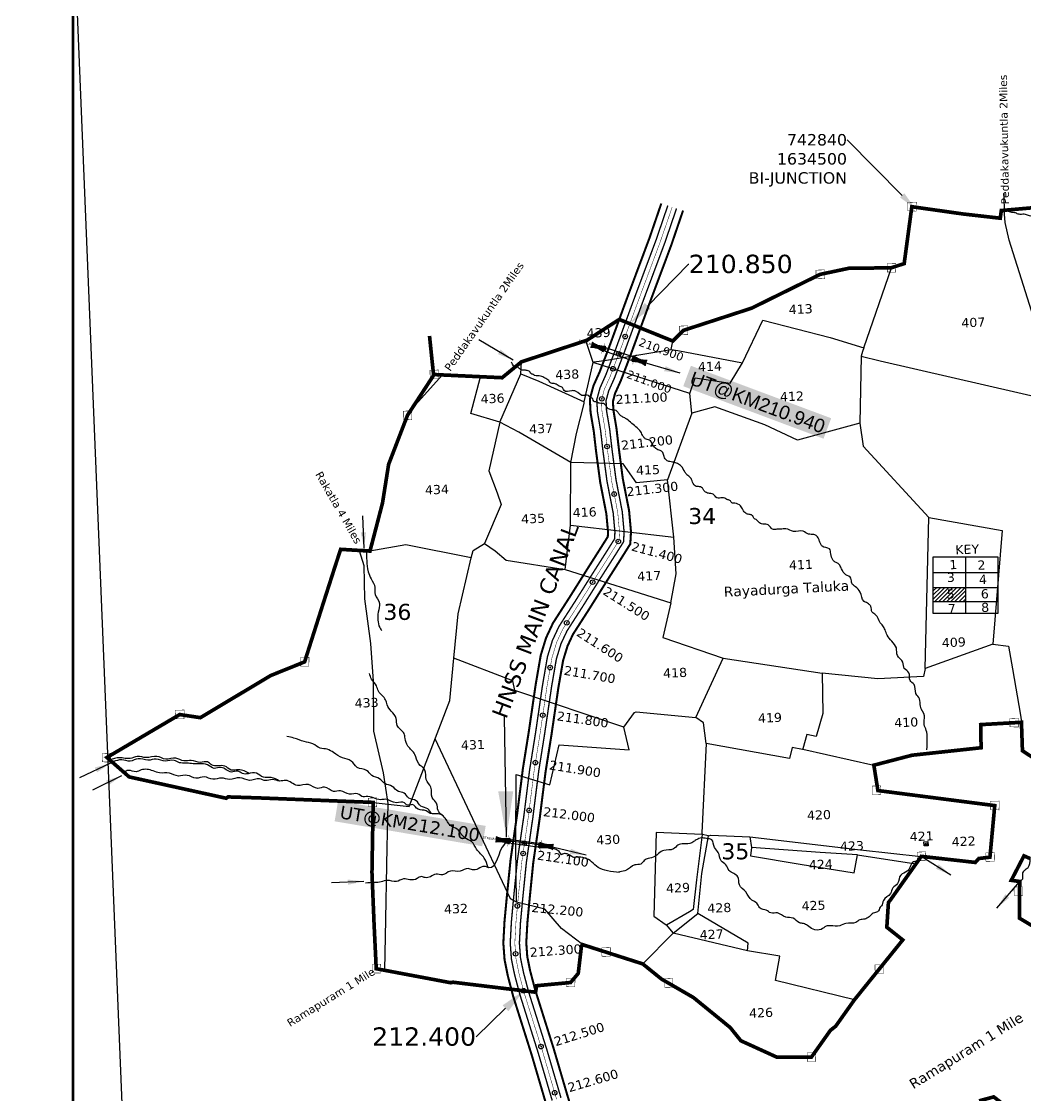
# Model space of a CAD drawing. Header units: inches. Extents: x 740844 to 747987, y 1630338 to 1638187.
# Drawn here: x 740844 to 743037, y 1632573 to 1634919 of the extents above; entities that cross this region are included whole.
import ezdxf
from ezdxf import colors
from ezdxf.entities.mleader import LeaderData, LeaderLine
from ezdxf.enums import TextEntityAlignment as Align
from ezdxf.math import Vec2, Vec3

# ---------------------------------------------------------------- set-up
doc = ezdxf.new("R2010")
doc.units = ezdxf.units.IN
doc.header["$MEASUREMENT"] = 0
doc.header["$PDMODE"] = 32
doc.header["$PDSIZE"] = 10
doc.linetypes.add('ACAD_ISO02W100', pattern=[15, 12, -3])
doc.linetypes.add('HIDDEN2', pattern=[0.1875, 0.125, -0.0625])
for name, color, linetype in [('CANAL1', 1, 'Continuous'), ('CSMark', 72, 'Continuous'), ('DIMENSION', 1, 'Continuous'), ('PLOT', 7, 'Continuous'), ('PLOT NO', 7, 'Continuous'), ('ROADS', 6, 'Continuous'), ('STRUCTURE', 5, 'Continuous'), ('TANKS-STREAM', 4, 'Continuous'), ('TEXT', 7, 'Continuous'), ('VILLAGE BOUNDRY', 5, 'Continuous'), ('VILLAGE STONES', 240, 'Continuous')]:
    doc.layers.add(name, color=color, linetype=linetype)
doc.layers.add('IMAGE', color=7, linetype='Continuous', plot=False)
doc.styles.get("Standard").update_dxf_attribs({"font": 'verdana.ttf'})
doc.dimstyles.get("Standard").update_dxf_attribs({"dimtxt": 0.18, "dimasz": 35, "dimexe": 0.18, "dimexo": 0.0625, "dimgap": 0.09, "dimtad": 0, "dimtih": 1, "dimtoh": 1, "dimdec": 4, "dimzin": 0, "dimdsep": 46, "dimtxsty": 'Standard', "dimcen": 0.09, "dimadec": 0, "dimazin": 0, "dimtfac": 1, "dimtdec": 4, "dimtofl": 0, "dimtmove": 0, "dimatfit": 3, "dimfxl": 1, "dimtolj": 1, "dimtzin": 0, "dimarcsym": 0})
picture_1 = doc.add_image_def('image1.jpg', size_in_pixel=(9137, 10141))

# ---------------------------------------------------------------- blocks, each defined once
blk = doc.blocks.new('UT')
at = {"layer": 'STRUCTURE'}
h = blk.add_hatch(dxfattribs=at)
h.set_pattern_fill('DASH', color=150, scale=8, angle=-39.6278, style=0)
h.set_pattern_definition([(320.372247933, (-4370.464, -6260.8811), (1.40800153113, 0.132407282), [1, -1])])
h.paths.add_polyline_path([(765163, 1700681.9), (765165.6, 1700680.6), (765167.2, 1700680.3), (765169.1, 1700680), (765172.4, 1700679.6), (765176.4, 1700679.3), (765179.5, 1700679.5), (765183.1, 1700679.9), (765187.7, 1700680.9), (765188.9, 1700681.2), (765193.1, 1700682.2), (765196.1, 1700680.2), (765196.1, 1700672.2), (765193.1, 1700670.2), (765190.5, 1700670.8), (765188.1, 1700671.3), (765185.5, 1700671.8), (765183.6, 1700672.1), (765181, 1700672.5), (765180.3, 1700672.5), (765178.5, 1700672.6), (765176.7, 1700672.6), (765174.6, 1700672.5), (765172.5, 1700672.3), (765170.4, 1700672), (765168.5, 1700671.7), (765166.1, 1700671.2), (765165, 1700670.8), (765163, 1700669.7)])
h.paths.add_polyline_path([(765259.1, 1700682.2), (765256.1, 1700680.2), (765256.1, 1700672.2), (765259.1, 1700670.2), (765261.9, 1700671), (765264.4, 1700671.6), (765266.4, 1700672), (765269.1, 1700672.5), (765272.7, 1700673), (765276.1, 1700673.1), (765278.6, 1700672.9), (765281.2, 1700672.7), (765283.9, 1700672.3), (765286.4, 1700671.9), (765288, 1700671.3), (765289.2, 1700670.6), (765289.1, 1700682.7), (765287.6, 1700681.8), (765285.7, 1700681.2), (765283, 1700680.7), (765281.2, 1700680.4), (765276.7, 1700679.9), (765272.7, 1700679.9), (765268.7, 1700680.3), (765264.8, 1700681), (765261.2, 1700681.7)])
at = {"layer": 'STRUCTURE', "color": 150, "const_width": 0.628}
for points in [[(765190.1, 1700688.2), (765190.1, 1700684.2), (765196.1, 1700680.2), (765256.1, 1700680.2), (765262.1, 1700684.2), (765262.1, 1700688.2)], [(765190.1, 1700664.2), (765190.1, 1700668.2), (765196.1, 1700672.2), (765256.1, 1700672.2), (765262.1, 1700668.2), (765262.1, 1700664.2)]]:
    blk.add_lwpolyline(points, dxfattribs=at)
at = {"layer": 'STRUCTURE', "color": 150}
for points in [[(765196.1, 1700680.2), (765256.1, 1700680.2)], [(765196.1, 1700672.2), (765256.1, 1700672.2)], [(765196.1, 1700672.2), (765256.1, 1700672.2)]]:
    blk.add_lwpolyline(points, dxfattribs=at)
at = {"layer": 'STRUCTURE', "color": 0}
blk.add_circle((765226.1, 1700676.2), 1.89, dxfattribs=at)
at = {"layer": 'STRUCTURE', "color": 150}
for points in [[(765163, 1700681.9), (765164.4, 1700681.1), (765167.9, 1700680.2), (765171.2, 1700679.8), (765176.1, 1700679.4), (765184.7, 1700680.3), (765193.1, 1700682.2)], [(765163, 1700669.7), (765164.3, 1700670.6), (765167.8, 1700671.6), (765171.2, 1700672.1), (765176, 1700672.6), (765184.7, 1700672), (765193.1, 1700670.2)], [(765289.1, 1700682.7), (765287.8, 1700681.9), (765284.3, 1700680.9), (765280.9, 1700680.4), (765276.1, 1700679.8), (765267.4, 1700680.5), (765259.1, 1700682.2)], [(765289.2, 1700670.6), (765287.8, 1700671.4), (765284.2, 1700672.3), (765280.9, 1700672.7), (765276.1, 1700673.1), (765267.4, 1700672.2), (765259.1, 1700670.2)]]:
    blk.add_spline(points, degree=3, dxfattribs=at)
at = {"layer": 'STRUCTURE', "color": 0}
blk.add_text('STREAM', height=5, dxfattribs=at).set_placement((765148.2, 1700675.8), align=Align.MIDDLE_CENTER)
for points in [[(765190.9, 1700676), (765164.2, 1700675.8)], [(765289.3, 1700676.7), (765265.4, 1700676.4)]]:
    blk.add_leader(points, dimstyle='Standard', override={"dimasz": 10, "dimgap": 0.09, "dimtad": 0}, dxfattribs=at)

msp = doc.modelspace()

# ---------------------------------------------------------------- hatches: boundary and pattern name
at = {"layer": 'CSMark'}
h = msp.add_hatch(dxfattribs=at)
h.set_pattern_fill('ANSI31', color=3, scale=50, style=0)
h.paths.add_polyline_path([(742906.1, 1633682.7), (742835.5, 1633682.7), (742835.5, 1633651.8), (742906.1, 1633651.8)])

# ---------------------------------------------------------------- linework, layer by layer
at = {"color": 3}
for p in [(742111.5, 1634094.8), (742123, 1633990.6), (742138.5, 1633886.7), (742147.6, 1633783), (742091.4, 1633694.2), (742035, 1633605.5), (741998.9, 1633507.7), (741982.6, 1633403.8), (741966.6, 1633300), (741952.9, 1633195.7), (741939.7, 1633101.6), (741927.3, 1632987.1), (741923.3, 1632882.3), (741940.7, 1632801.8), (741978.8, 1632679.8), (742008.7, 1632579)]:
    msp.add_point(p, dxfattribs=at)
at = {"layer": 'CANAL1', "color": 1, "const_width": 4.5}
for points in [[(742241.5, 1634521.5), (742216, 1634447), (742167.7, 1634317.6), (742127.3, 1634207.1), (742125.3, 1634201.9), (742106.9, 1634153.7), (742093.3, 1634123.4), (742085.5, 1634094.5), (742087, 1634065), (742094, 1634023.9), (742098.8, 1633981.9), (742108.1, 1633912.2), (742121.5, 1633843.5), (742125.2, 1633803.4), (742124.6, 1633793.4), (742107.2, 1633765.9), (742079.8, 1633722.8), (742041.1, 1633661.2), (742004.8, 1633604.7), (741989.8, 1633572.6), (741978.2, 1633534.7), (741967.2, 1633471), (741952.3, 1633369), (741939.2, 1633287), (741926.3, 1633184.9), (741912.2, 1633087.3), (741904.1, 1633007), (741899.1, 1632953.9), (741896.5, 1632905.9), (741899.2, 1632869.4), (741906.3, 1632834.3), (741918, 1632789.6), (741958.5, 1632661.3), (741988.9, 1632557.7)], [(742289, 1634506.1), (742263.1, 1634430.1), (742214.6, 1634300.3), (742174.1, 1634189.6), (742172, 1634184), (742153.1, 1634134.5), (742140.5, 1634106.6), (742135.9, 1634089.1), (742136.8, 1634070.5), (742143.5, 1634031), (742148.5, 1633988.1), (742157.4, 1633920.3), (742171.1, 1633850.6), (742175.3, 1633804.3), (742173.8, 1633777.8), (742149.5, 1633739.1), (742122.1, 1633696.1), (742083.3, 1633634.4), (742048.6, 1633580.4), (742036.6, 1633554.6), (742027, 1633523.1), (742016.6, 1633463.1), (742001.7, 1633361.4), (741988.7, 1633279.9), (741975.9, 1633178.2), (741961.8, 1633081.2), (741953.9, 1633002.2), (741949, 1632950.2), (741946.6, 1632906.4), (741948.8, 1632876.2), (741955, 1632845.6), (741966.1, 1632803.5), (742006.3, 1632675.8), (742036.7, 1632572.2), (742057.1, 1632506.8)]]:
    msp.add_lwpolyline(points, dxfattribs=at)
at = {"layer": 'CANAL1', "color": 5, "const_width": 3}
for points in [[(742255.7, 1634516.9), (742230.1, 1634441.9), (742181.8, 1634312.4), (742141.3, 1634201.9), (742120.7, 1634148), (742107.5, 1634118.3), (742100.6, 1634092.9), (742102, 1634066.6), (742108.9, 1634026.1), (742113.7, 1633983.8), (742122.9, 1633914.6), (742136.4, 1633845.6), (742140.2, 1633803.6), (742139.4, 1633788.7), (742119.9, 1633757.8), (742092.5, 1633714.8), (742053.8, 1633653.2), (742017.9, 1633597.4), (742003.8, 1633567.2), (741992.8, 1633531.2), (741982, 1633468.7), (741967.1, 1633366.7), (741954, 1633284.9), (741941.2, 1633182.9), (741927.1, 1633085.5), (741919, 1633005.6), (741914.1, 1632952.8), (741911.6, 1632906), (741914.1, 1632871.4), (741920.9, 1632837.6), (741932.5, 1632793.8), (741972.8, 1632665.6), (742003.2, 1632562)], [(742022.4, 1632567.8), (741992, 1632671.5), (741951.7, 1632799.4), (741940.4, 1632842.2), (741933.9, 1632874.1), (741931.6, 1632906.2), (741934, 1632951.3), (741938.9, 1633003.6), (741946.9, 1633083.1), (741961, 1633180.2), (741973.8, 1633282), (741986.8, 1633363.7), (742001.8, 1633465.5), (742012.3, 1633526.6), (742022.5, 1633560), (742035.5, 1633587.7), (742070.6, 1633642.4), (742109.4, 1633704.1), (742136.8, 1633747.1), (742159.1, 1633782.5), (742160.2, 1633804), (742156.2, 1633848.5), (742142.6, 1633917.9), (742133.6, 1633986.2), (742128.7, 1634028.9), (742121.9, 1634068.8), (742120.8, 1634090.7), (742126.4, 1634111.6), (742139.2, 1634140.3), (742160.1, 1634194.9), (742200.6, 1634305.5), (742249, 1634435.2), (742274.8, 1634510.7)]]:
    msp.add_lwpolyline(points, dxfattribs=at)
at = {"layer": 'CANAL1', "color": 1, "linetype": 'HIDDEN2', "ltscale": 100, "const_width": 1}
msp.add_lwpolyline([(742265.3, 1634513.8), (742239.5, 1634438.6), (742191.2, 1634308.9), (742150.7, 1634198.4), (742148.6, 1634193), (742130, 1634144.1), (742116.9, 1634115), (742110.7, 1634091.8), (742111.9, 1634067.7), (742118.8, 1634027.5), (742123.7, 1633985), (742132.8, 1633916.3), (742146.3, 1633847.1), (742150.2, 1633803.8), (742149.2, 1633785.6), (742128.4, 1633752.5), (742101, 1633709.4), (742062.2, 1633647.8), (742026.7, 1633592.5), (742013.2, 1633563.6), (742002.6, 1633528.9), (741991.9, 1633467.1), (741977, 1633365.2), (741963.9, 1633283.5), (741951.1, 1633181.6), (741937, 1633084.3), (741929, 1633004.6), (741924.1, 1632952), (741921.6, 1632906.1), (741924, 1632872.8), (741930.6, 1632839.9), (741942.1, 1632796.6), (741942.1, 1632796.6), (741982.4, 1632668.6), (742012.8, 1632564.9)], dxfattribs=at)
at = {"layer": 'CSMark', "color": 3}
msp.add_lwpolyline([(742835.5, 1633749.7), (742976.6, 1633749.7), (742976.6, 1633625.8), (742835.5, 1633625.8)], close=True, dxfattribs=at)
for points in [[(742906.1, 1633749.7), (742906.1, 1633625.8)], [(742835.5, 1633715.4), (742976.6, 1633715.4)], [(742835.5, 1633682.7), (742976.6, 1633682.7)], [(742835.5, 1633651.8), (742976.6, 1633651.8)]]:
    msp.add_lwpolyline(points, dxfattribs=at)
for p in [(742162.5, 1634230.7), (742136.2, 1634160.5)]:
    msp.add_point(p, dxfattribs=at)
at = {"layer": 'DIMENSION', "color": 4}
msp.add_spline([(743024.2, 1633040.4), (743030.9, 1633046.4), (743030.9, 1633053), (743033.9, 1633064.2), (743042.6, 1633071.3), (743047.4, 1633090.4)], degree=3, dxfattribs=at)
at = {"layer": 'PLOT'}
for points in [[(742678, 1634188.2), (742719.7, 1634177.5), (743102.5, 1634089.8), (743161.1, 1634077.3), (743119.5, 1634195.3), (743114.4, 1634302.5), (743083, 1634410.8), (743051.2, 1634512)], [(742262.9, 1634202.4), (742277.7, 1634200.3), (742418.6, 1634173.5), (742463.4, 1634266.7), (742610.3, 1634228.7), (742684, 1634206.1), (742743.9, 1634381)], [(741934.6, 1634149.2), (741973.8, 1634133.1), (742073.2, 1634088), (742092.9, 1634173.9), (742077, 1634222)], [(742092.9, 1634173.9), (742095, 1634175.4), (742121.5, 1634179), (742262.9, 1634202.4), (742266.6, 1634221)], [(742684, 1634206.1), (742681.2, 1634197.8), (742678, 1634188.2), (742674.9, 1634041.7), (742682.5, 1633991.5), (742826, 1633835.5), (742985.9, 1633807.5), (742965.4, 1633558.8), (742999.7, 1633554.8), (743008.8, 1633505.3), (743026.1, 1633403.8), (743028, 1633388.2)], [(741888.9, 1634044), (741934.6, 1634149.2), (741935.9, 1634175.5)], [(742303.9, 1634106.1), (742113.3, 1634167.9), (742092.9, 1634173.9)], [(742674.9, 1634041.7), (742539.2, 1634004.4), (742467.4, 1634038.1), (742358.5, 1634077.6), (742307.8, 1634063.1), (742303.9, 1634106.1), (742315.5, 1634140.7), (742391.9, 1634129.1), (742418.6, 1634173.5)], [(741888.9, 1634044), (741825.8, 1634062.6), (741846.4, 1634143.1)], [(742307.8, 1634063.1), (742255, 1633917.9), (742187.5, 1633911), (742158.3, 1633953.1), (742043.8, 1633955.6), (742056.6, 1634019.1), (742072.9, 1634084.7), (742073.2, 1634088)], [(741826.6, 1633747.2), (741830.3, 1633763.3), (741855.6, 1633779.1), (741878.7, 1633763), (741902.4, 1633742.6), (742031.6, 1633721.6), (742043.1, 1633819.1), (742043.8, 1633955.6), (741930, 1634021.7), (741888.9, 1634044), (741883.9, 1634021.1), (741865.1, 1633937.5), (741882.8, 1633889.7), (741891.8, 1633863.7), (741855.6, 1633779.1)], [(742043.1, 1633819.1), (742268.7, 1633792.8), (742255, 1633917.9)], [(742965.4, 1633558.8), (742817.6, 1633506), (742826, 1633835.5)], [(741612.2, 1633213.2), (741690.6, 1633204.4), (741779.4, 1633435.7), (741788.6, 1633528.5), (741798.2, 1633625.2), (741826.6, 1633747.2), (741683.7, 1633776.2), (741605.3, 1633762.2)], [(742031.6, 1633721.6), (742262.5, 1633649.4), (742274.2, 1633712.7), (742268.7, 1633792.8)], [(742262.5, 1633649.4), (742244.7, 1633573.7), (742376.6, 1633528.1), (742592.8, 1633495.4)], [(742159.8, 1633377.8), (741921.8, 1633457.8), (741917.6, 1633479), (741788.6, 1633528.5)], [(742339.3, 1633341.8), (742333.5, 1633386.7), (742316.6, 1633398.8), (742376.6, 1633528.1)], [(742817.6, 1633506), (742814.2, 1633488.5), (742714.7, 1633483.1), (742592.8, 1633495.4), (742594.2, 1633407.6), (742579.8, 1633356.9), (742559.2, 1633361.3), (742550.8, 1633330.1), (742550.1, 1633329), (742527.3, 1633333.1), (742521.6, 1633309.3), (742339.3, 1633341.8), (742330, 1633146.5), (742330.5, 1633143.4), (742230.5, 1633147.5), (742225.3, 1632964.6), (742252.1, 1632945.9), (742267.2, 1632927.5), (742321.4, 1632970.2), (742329.7, 1633057.6), (742344.9, 1633140.4), (742330.5, 1633143.4), (742318.3, 1633044.2), (742310.9, 1632979.5), (742303.2, 1632974.5), (742252.8, 1632945.1)], [(741924.9, 1632995), (741923.7, 1633118.2), (741924.4, 1633274.3), (741998.1, 1633251.8), (742018.7, 1633338.9), (742130.3, 1633330.6), (742171.4, 1633327.7), (742159.8, 1633377.8), (742182.6, 1633409.5), (742186.8, 1633410.8), (742316.6, 1633398.8)], [(742069.2, 1632902.6), (742023.3, 1632937.6), (741987.1, 1632979.7), (741924.9, 1632995), (741912.5, 1633002.5), (741747.3, 1633352.3)], [(742550.5, 1633329.6), (742705.7, 1633294.5)], [(742344.9, 1633140.4), (742349.4, 1633141.6), (742435, 1633137.7), (742438.2, 1633114.7), (742436.5, 1633096.7), (742545.1, 1633078.4), (742662.5, 1633059.3), (742670, 1633098.7), (742588.6, 1633104), (742438.2, 1633114.7)], [(742435, 1633137.7), (742676.5, 1633109.6), (742809.3, 1633095.3)], [(742670, 1633098.7), (742797.6, 1633078.8)], [(742430, 1632889.3), (742431.1, 1632905.5), (742321.4, 1632970.2)], [(742663.1, 1632781.8), (742491.2, 1632824.1), (742500.2, 1632877.3), (742430, 1632889.3), (742267.2, 1632927.5), (742201, 1632860.4)]]:
    msp.add_lwpolyline(points, dxfattribs=at)
at = {"layer": 'ROADS'}
for points in [[(743072.4, 1634215.5), (743000.9, 1634441), (742992.6, 1634479.6), (742991.2, 1634498.4), (742990, 1634543)], [(741763.7, 1634147.4), (741697.1, 1634073.4)], [(741582, 1633763.6), (741592.2, 1633730.9), (741593.1, 1633658), (741606.3, 1633560.2), (741612, 1633478), (741612.7, 1633368.6), (741634, 1633277.8), (741644.6, 1633210.7), (741642, 1633114.7), (741638.6, 1632919.3), (741636.9, 1632847.7)]]:
    msp.add_lwpolyline(points, dxfattribs=at)
at = {"layer": 'STRUCTURE', "color": 5, "const_width": 5.82}
msp.add_lwpolyline([(740956.6, 1637762.3), (747900.5, 1637762.3), (747900.5, 1630509.4), (740956.6, 1630509.4)], close=True, dxfattribs=at)
at = {"layer": 'STRUCTURE', "color": 0}
for p in [(742148.6, 1634193), (741942.8, 1633124.2)]:
    msp.add_point(p, dxfattribs=at)
at = {"layer": 'TANKS-STREAM', "ltscale": 6}
for points in [[(742815.1, 1633127.3), (742823.6, 1633127.7), (742824, 1633118.5), (742815.5, 1633118.1)], [(742824, 1633118.5), (742818.8, 1633118.3), (742818.5, 1633124.5), (742823.7, 1633124.7)], [(742824, 1633118.5), (742821.3, 1633118.4), (742821.1, 1633122.2), (742823.8, 1633122.3)]]:
    msp.add_lwpolyline(points, close=True, dxfattribs=at)
at = {"layer": 'TANKS-STREAM'}
for points in [[(744358.5, 1633772.5), (744349.3, 1633775.5), (744334.7, 1633777.9), (744317.2, 1633776.6), (744302.5, 1633783.7), (744287.2, 1633784.3), (744277.9, 1633791.9), (744265, 1633793), (744253.6, 1633805.4), (744247.6, 1633814.9), (744245, 1633826.2), (744234.9, 1633836.9), (744231.2, 1633854.4), (744219.9, 1633873.7), (744216.6, 1633896), (744206.7, 1633910.4), (744203.2, 1633927.5), (744183.4, 1633954.3), (744168.6, 1633960.5), (744161.8, 1633970.7), (744137.6, 1633976.9), (744117, 1633992.6), (744100.2, 1633993), (744081.5, 1634008.1), (744063, 1634013.1), (744044.5, 1634027.3), (744031.5, 1634029.6), (744012.9, 1634040.9), (743996.8, 1634044.6), (743981.2, 1634055.4), (743964.8, 1634059), (743950.9, 1634066.8), (743939.4, 1634075), (743912.7, 1634078.3), (743886.6, 1634089), (743868.9, 1634091.8), (743857.8, 1634100.2), (743840, 1634101), (743825.6, 1634113.5), (743811.1, 1634118.1), (743795.6, 1634132.8), (743775.3, 1634137.5), (743757.5, 1634149.7), (743735.2, 1634158.7), (743724, 1634168.1), (743708.7, 1634171.6), (743697.6, 1634181.8), (743684.8, 1634184.6), (743674, 1634192.8), (743658.9, 1634196.6), (743645.7, 1634208.5), (743628, 1634212.9), (743615.5, 1634225.6), (743598, 1634229.9), (743585, 1634237.5), (743568.8, 1634241.3), (743552.7, 1634254.4), (743535, 1634256.3), (743520.9, 1634269.3), (743505.7, 1634272.8), (743488.9, 1634282.9), (743473.9, 1634286.8), (743457, 1634300.4), (743440.2, 1634305.3), (743423, 1634318.2), (743407.8, 1634320.8), (743388.1, 1634335.2), (743375.2, 1634338.9), (743361.9, 1634353.5), (743347.2, 1634355.6), (743328, 1634373.7), (743308.6, 1634386.4), (743297, 1634388.8), (743285.3, 1634401.4), (743268.7, 1634406.6), (743252.8, 1634415.9), (743228, 1634416.2), (743207.2, 1634423.1), (743185.8, 1634429.7), (743168, 1634436.1), (743150.4, 1634443.7), (743144.7, 1634450.2), (743137, 1634450.9), (743128.5, 1634457.2), (743118.6, 1634459.9), (743109.5, 1634464.2), (743101.2, 1634472.4), (743093.8, 1634474.9), (743085.4, 1634479.4), (743083, 1634484.3), (743075.2, 1634485.8), (743064.9, 1634490.1), (743052.7, 1634493.2), (743043.7, 1634495), (743034.2, 1634497.8), (743022.7, 1634497.8), (743015.1, 1634500.8), (743004.5, 1634502.4), (742994.9, 1634507.1)], [(742821.7, 1633328.3), (742822, 1633352.9), (742820.1, 1633370.6), (742815.5, 1633383.1), (742816.2, 1633402), (742807.4, 1633423.3), (742805.4, 1633439.3), (742797.5, 1633450.8), (742793.4, 1633471), (742784.8, 1633479.3), (742782.4, 1633496.2), (742772.1, 1633505.9), (742768.9, 1633519.2), (742757.2, 1633534.1), (742754.8, 1633550.5), (742745, 1633565.1), (742734.9, 1633578.7), (742730.3, 1633590.1), (742725.2, 1633599.1), (742719.7, 1633605.8), (742709.6, 1633622.6), (742701.8, 1633628.8), (742698.9, 1633641.6), (742693.9, 1633647), (742689.7, 1633649.6), (742684.5, 1633652.4), (742675.8, 1633672.7), (742665.7, 1633684), (742657.5, 1633691.9), (742655.6, 1633702.8), (742644.4, 1633710.6), (742635.2, 1633723.1), (742631.3, 1633731.2), (742629.3, 1633733.7), (742626.2, 1633735.8), (742621.2, 1633738.1), (742616.1, 1633743.1), (742611.7, 1633756.2), (742608.8, 1633767), (742592.9, 1633772.8), (742589.1, 1633778.8), (742586.6, 1633785.1), (742583.9, 1633790.8), (742580.9, 1633795.1), (742574.8, 1633798.3), (742562.7, 1633799.4), (742551, 1633805.5), (742530.5, 1633805.1), (742513.4, 1633810.8), (742510.2, 1633810.8), (742505, 1633810.4), (742500.3, 1633810), (742491.7, 1633809.5), (742486.6, 1633809.1), (742479.7, 1633814.4), (742477.3, 1633817.7), (742466.4, 1633821), (742455.8, 1633823.6), (742449.9, 1633830), (742443.9, 1633834), (742440.1, 1633840.2), (742433.4, 1633842.2), (742426, 1633844.7), (742419.7, 1633852.7), (742414.5, 1633860.7), (742402, 1633866.6), (742395.4, 1633867.7), (742391.4, 1633873), (742384.9, 1633874.8), (742379.9, 1633877.6), (742374.3, 1633878.5), (742363, 1633878.2), (742355, 1633886.3), (742344.2, 1633888.5), (742336.7, 1633892.1), (742334.5, 1633894.5), (742331.3, 1633899.6), (742327.3, 1633902.4), (742317.8, 1633903.4), (742309.7, 1633912.8), (742304.8, 1633922.9), (742297.6, 1633928.6), (742293.1, 1633934.6), (742285.2, 1633947.6), (742276.5, 1633953.5), (742268.9, 1633956.3), (742257.7, 1633958.2), (742251.9, 1633961.5), (742246.8, 1633971.2), (742243.7, 1633979), (742239.3, 1633981.6), (742229.5, 1633986.1), (742223.4, 1633993), (742215.4, 1634004.8), (742206.5, 1634007.5), (742202.1, 1634012.7), (742196.5, 1634022.8), (742174, 1634043.6), (742163.5, 1634051.9), (742155.8, 1634055.9), (742151, 1634059.6), (742146.4, 1634065.4), (742142.7, 1634069.2), (742129.7, 1634071.3), (742123.7, 1634074.9), (742119.5, 1634080.7), (742117.3, 1634083.2), (742106.4, 1634085), (742100.1, 1634087.8), (742093.8, 1634089.9), (742091.7, 1634094.5), (742087.4, 1634098.1), (742082.2, 1634101.8), (742076.7, 1634103.1), (742072.8, 1634101.8), (742054.4, 1634111.6), (742045.9, 1634112.4), (742029.2, 1634112.8), (742026.5, 1634118.1), (742020.9, 1634121.5), (742012.3, 1634126.5), (742010, 1634127.6), (742001.1, 1634128.7), (741995.6, 1634134.8), (741987.5, 1634140.1), (741977.9, 1634144.4), (741964.9, 1634145.8), (741962, 1634147.6), (741955.7, 1634150.9), (741954, 1634154.4), (741950.9, 1634156.1), (741946.2, 1634156.9), (741943.6, 1634157.3), (741938.7, 1634157.7), (741935, 1634157.9), (741931.8, 1634161), (741928.9, 1634162.9), (741925.5, 1634167), (741924.2, 1634165.9), (741914.1, 1634175.2)], [(741597.7, 1633762.6), (741598.1, 1633741.2), (741601.2, 1633717.2), (741607.5, 1633701.8), (741616, 1633682.3), (741616.7, 1633667.2), (741626.1, 1633648), (741623.3, 1633628.8), (741622.7, 1633611.5), (741626.5, 1633595.4), (741630.6, 1633588.8)], [(741762.8, 1633185.1), (741754.1, 1633195.2), (741750.7, 1633211.3), (741741, 1633223.7), (741738.4, 1633246.3), (741728.1, 1633263.4), (741725.4, 1633283.6), (741711.8, 1633297.4), (741703.3, 1633318.2), (741688.2, 1633336.3), (741681.8, 1633353.1), (741679.6, 1633363.4), (741664.6, 1633381.3), (741662.5, 1633396.5), (741651.8, 1633412.4), (741642.7, 1633426.7), (741639.4, 1633437), (741623.8, 1633456), (741619.4, 1633467.6), (741608.9, 1633482.4), (741604.2, 1633495.1)], [(741739.6, 1633188.4), (741731.6, 1633199), (741716.6, 1633205.1), (741706, 1633216.8), (741690.1, 1633222.8), (741679.7, 1633233.6), (741667.3, 1633236.9), (741654, 1633248.3), (741637.4, 1633254.4), (741626.2, 1633264.6), (741609.2, 1633272.3), (741598, 1633282.8), (741577.5, 1633289.7), (741564.3, 1633303.6), (741545.6, 1633310.6), (741525.8, 1633321.9), (741512, 1633329.2), (741496.4, 1633332), (741480.8, 1633341), (741461.4, 1633346.1), (741439.3, 1633353.7), (741424, 1633357.1)], [(741342.3, 1633276.6), (741318.1, 1633284.4), (741302.4, 1633283.9), (741288, 1633292.5), (741273, 1633293.1), (741259.3, 1633295.1), (741250.1, 1633301.7), (741235, 1633300.4), (741215.1, 1633305), (741199.1, 1633303.7), (741181.3, 1633309.9), (741159.4, 1633307.5), (741140.1, 1633313.8), (741116.6, 1633311.1), (741097.1, 1633313.6), (741081.2, 1633309), (741067, 1633310), (741055.8, 1633310.7), (741045, 1633308.7), (741034.2, 1633305.6)], [(741407.7, 1633259.9), (741389.6, 1633267.3), (741372.5, 1633268.1), (741357.2, 1633277), (741339.1, 1633275.9), (741326.5, 1633276.2), (741316.4, 1633281.6), (741302.5, 1633279.6), (741280.1, 1633289.6), (741264.8, 1633287.6), (741250.6, 1633295), (741231.6, 1633297.2), (741215.4, 1633298.1), (741202.1, 1633299.2), (741189.2, 1633299.9), (741177.4, 1633304.9), (741158.4, 1633303.6), (741138.4, 1633308), (741120.4, 1633305.4), (741098.9, 1633308.7), (741081.5, 1633303.4), (741063.1, 1633306.2), (741045.2, 1633302.4), (741036.7, 1633300.3)], [(741863.1, 1633071.3), (741855, 1633091.7), (741838, 1633111), (741827.1, 1633127.7), (741812.4, 1633135.7), (741795.4, 1633155), (741782, 1633162), (741767.6, 1633181), (741754.5, 1633188.3), (741736.7, 1633189.3), (741728.1, 1633194.8), (741710.4, 1633198.2), (741697.5, 1633208.5), (741687, 1633207.1), (741680.9, 1633212.3), (741663.1, 1633212.5), (741638.8, 1633220), (741628.4, 1633219), (741596.7, 1633226.2), (741590.5, 1633225.4), (741578.2, 1633231.9), (741560.8, 1633231.1), (741540.6, 1633238.3), (741525.8, 1633237.3), (741506.1, 1633246.7), (741491.7, 1633243.8), (741470.8, 1633252), (741446.9, 1633250.3), (741420.7, 1633261.3), (741408.4, 1633259.9), (741391.7, 1633263), (741377.6, 1633260.7), (741364, 1633264.8), (741342.1, 1633261.3), (741321.2, 1633267.2), (741298.3, 1633263.1), (741281.5, 1633266.5), (741262.2, 1633263.7), (741243.4, 1633268.9), (741225.2, 1633265.9), (741206.1, 1633272.3), (741187, 1633270.8), (741167.1, 1633277.1), (741145.9, 1633277.7), (741131.6, 1633282.2), (741105.4, 1633284), (741094.4, 1633280.3), (741078, 1633283), (741067.4, 1633279.3)], [(742150, 1633060.4), (742123.7, 1633063.6), (742103.4, 1633071.2), (742089.4, 1633083.5), (742057.3, 1633093.6), (742050.5, 1633093.2), (742042, 1633097.8), (742035.7, 1633100.8), (742028, 1633100.8), (742023.7, 1633098.5)]]:
    msp.add_spline(points, degree=3, dxfattribs=at)
for points, knots in [([(742023.7, 1633098.5), (742021.7, 1633102.2), (742017.2, 1633107.8), (741989.9, 1633120.9), (741952.7, 1633120.8), (741884.8, 1633137.1), (741882.8, 1633058.8), (741853.3, 1633076.1), (741842.3, 1633067.4), (741829.9, 1633064.6), (741816.8, 1633071.7), (741801.8, 1633058), (741780.5, 1633068.3), (741765.8, 1633051.5), (741749.2, 1633058.8), (741738.2, 1633050.7), (741726.9, 1633047.1), (741717, 1633053.4), (741706.8, 1633044.5), (741693, 1633042.6), (741677.3, 1633049.2), (741662.3, 1633035.8), (741644.9, 1633045.7), (741629.5, 1633038.6), (741613.4, 1633038.1), (741602, 1633037.5), (741595.4, 1633037.1)], [1069.482258, 1069.482258, 1069.482258, 1069.482258, 1081.95506, 1090.814777, 1158.302336, 1201.256137, 1262.780988, 1273.276451, 1287.570613, 1300.274876, 1309.582857, 1328.551073, 1349.780047, 1369.023666, 1382.808418, 1396.44676, 1407.682209, 1416.229825, 1426.798667, 1442.93198, 1457.010232, 1473.536613, 1493.806835, 1507.443189, 1521.888871, 1541.863853, 1541.863853, 1541.863853, 1541.863853]), ([(742801.5, 1633084.3), (742797.3, 1633084.3), (742788.8, 1633084.2), (742784.9, 1633071.8), (742778.6, 1633060.2), (742759.7, 1633056.8), (742761.6, 1633035.1), (742744.9, 1633028.2), (742743.9, 1633009.6), (742724.3, 1633004), (742725.3, 1632988.5), (742718.1, 1632984.5), (742717.8, 1632978.7), (742712.9, 1632972.9), (742702.8, 1632972.6), (742696, 1632963.2), (742686.1, 1632956.9), (742674.7, 1632958.6), (742664.2, 1632946.5), (742646.5, 1632952), (742629.9, 1632941.4), (742614.9, 1632943.8), (742600.1, 1632943.9), (742590.2, 1632933), (742572.7, 1632934.5), (742562.3, 1632943.7), (742552.5, 1632949.3), (742539.7, 1632948.6), (742531, 1632963.7), (742510.8, 1632959.3), (742498.1, 1632975.1), (742480.8, 1632968.8), (742472.5, 1632978.1), (742463, 1632978.5), (742454.7, 1632983.3), (742451.4, 1632994.9), (742434.7, 1632999.4), (742428.7, 1633019.1), (742408.6, 1633030.2), (742413.1, 1633055.7), (742388, 1633059.3), (742385, 1633078.5), (742368, 1633084.9), (742369.1, 1633103.7), (742354.6, 1633114), (742355.9, 1633133.4), (742340.1, 1633133.7), (742331, 1633136.5), (742322.6, 1633133.9), (742315.5, 1633130.4), (742306.1, 1633122.4), (742292.2, 1633122.9), (742276.7, 1633122), (742267.3, 1633106.7), (742248.7, 1633111.4), (742236.1, 1633102.5), (742226.6, 1633093.1), (742214.4, 1633091.6), (742203.2, 1633087.2), (742197.4, 1633075.5), (742179.2, 1633079.8), (742168.6, 1633062.8), (742154.5, 1633063), (742148.9, 1633061), (742147.9, 1633060.6)], [0, 0, 0, 0, 11.49312, 22.887032, 34.26451, 50.608999, 70.336191, 84.424338, 97.420651, 119.384106, 131.768561, 135.698624, 141.853041, 147.507968, 157.009664, 169.362307, 180.195317, 190.796649, 200.982522, 223.085526, 237.351595, 257.363487, 266.878833, 280.251408, 297.781163, 312.247145, 321.964382, 330.823086, 348.286457, 364.200698, 384.640042, 399.077153, 410.74245, 417.407822, 426.818244, 437.501649, 450.368243, 472.928825, 493.749331, 511.507807, 534.930721, 549.261842, 563.186263, 581.838595, 595.78185, 613.574646, 625.371015, 636.035869, 642.316572, 650.916047, 659.876629, 678.137765, 690.754658, 703.883573, 725.107541, 738.205535, 748.955983, 764.327248, 773.535813, 784.423025, 797.992697, 819.544229, 834.360146, 837.575201, 837.575201, 837.575201, 837.575201])]:
    msp.add_open_spline(points, degree=3, knots=knots, dxfattribs=at)
at = {"layer": 'VILLAGE BOUNDRY', "linetype": 'ACAD_ISO02W100', "ltscale": 2, "const_width": 8}
for points in [[(743056.3, 1633308.8), (743030.2, 1633326), (743028, 1633388.2), (742939, 1633383.1), (742939.9, 1633332.6), (742789.3, 1633316.3), (742705.7, 1633294.5), (742714.5, 1633239.1), (742969.7, 1633206.2), (742959.2, 1633093.6), (742934.8, 1633090.6), (742927.3, 1633082.1), (742809.3, 1633095.3), (742742.3, 1633000.7), (742737.5, 1632994.6), (742734, 1632940.5), (742768.8, 1632912.8), (742663.1, 1632781.8), (742622.4, 1632724.4), (742610.8, 1632715.3), (742569.2, 1632656.6), (742493.6, 1632656.8), (742415.2, 1632692.6), (742392.1, 1632721.3), (742375.4, 1632735), (742311.6, 1632787), (742241.6, 1632827.5), (742201, 1632860.4), (742111.4, 1632889.1), (742069.2, 1632902.6), (742067.1, 1632899.1), (742060.1, 1632839.7), (742043.4, 1632819.8), (741969.3, 1632812.8), (741967.1, 1632800), (741964.2, 1632798.9), (741786.5, 1632820.4), (741781.6, 1632819.3), (741618.9, 1632849.9), (741614.1, 1632950.2), (741609.6, 1633059.9), (741612.2, 1633213.2), (741363.5, 1633223), (741295.4, 1633225.2), (741291.1, 1633222.3), (741079.3, 1633268.9), (741030.8, 1633311.4), (741189.7, 1633405.1), (741234.9, 1633398.3), (741388.4, 1633490.3), (741462.5, 1633520.2), (741502, 1633644.4), (741531.6, 1633736.7), (741541.3, 1633766), (741605.3, 1633762.2), (741632.6, 1633867.1), (741646, 1633951.7), (741687.1, 1634058.6), (741745.3, 1634147.8), (741893.9, 1634140.9), (741935.9, 1634175.5), (742079, 1634222.7), (742149.7, 1634268.2), (742266.6, 1634221), (742289.8, 1634244.3), (742438.7, 1634292.8), (742588.3, 1634366.6), (742650.9, 1634379.9), (742743.9, 1634381), (742771.9, 1634390.2), (742788.6, 1634514.4), (742901.2, 1634498.5), (742981.7, 1634489.3), (742984.1, 1634506.1), (743051.2, 1634512)], [(741744.3, 1634146.3), (741740.2, 1634184.3), (741735.3, 1634232.1)], [(743092.6, 1632919), (743023.6, 1632960.4), (743024.2, 1633040.4), (743005.8, 1633043), (743033.5, 1633096.4), (743047.4, 1633090.4)], [(742935.5, 1632561.3), (742967.5, 1632569.9), (743005.2, 1632540.8)]]:
    msp.add_lwpolyline(points, dxfattribs=at)
at = {"layer": 'VILLAGE STONES', "const_width": 0.957}
for points in [[(742779.6, 1634523.7), (742798.4, 1634524.4), (742798, 1634504.9), (742779.9, 1634505.3)], [(742734.9, 1634390.3), (742753.7, 1634390.9), (742753.3, 1634371.4), (742735.2, 1634371.9)], [(742579.2, 1634375.9), (742598, 1634376.5), (742597.6, 1634357), (742579.5, 1634357.5)], [(742280.8, 1634253.6), (742299.6, 1634254.3), (742299.2, 1634234.8), (742281.1, 1634235.3)], [(741736.3, 1634157.1), (741755.1, 1634157.8), (741754.7, 1634138.3), (741736.6, 1634138.8)], [(741678, 1634067.9), (741696.8, 1634068.5), (741696.4, 1634049), (741678.3, 1634049.5)], [(741453.5, 1633529.5), (741472.2, 1633530.1), (741471.8, 1633510.6), (741453.8, 1633511.1)], [(741180.7, 1633414.4), (741199.4, 1633415.1), (741199, 1633395.6), (741181, 1633396.1)], [(743002.8, 1633396.6), (743021.6, 1633397.2), (743021.2, 1633377.8), (743003.1, 1633378.2)], [(741020.4, 1633320.1), (741039.1, 1633320.7), (741038.7, 1633301.2), (741020.7, 1633301.7)], [(742701.8, 1633248.9), (742720.5, 1633249.6), (742720.1, 1633230.1), (742702.1, 1633230.6)], [(741601.6, 1633222.6), (741620.3, 1633223.2), (741619.9, 1633203.7), (741601.9, 1633204.2)], [(742960.6, 1633215.6), (742979.4, 1633216.2), (742979, 1633196.7), (742960.9, 1633197.2)], [(742800.3, 1633104.6), (742819, 1633105.3), (742818.6, 1633085.8), (742800.6, 1633086.2)], [(742950.2, 1633103), (742969, 1633103.6), (742968.6, 1633084.1), (742950.5, 1633084.6)], [(743011.7, 1633028.3), (743030.5, 1633029), (743030.1, 1633009.5), (743012, 1633010)], [(742111.6, 1632895.4), (742130.3, 1632896.1), (742129.9, 1632876.6), (742111.9, 1632877.1)], [(741609.9, 1632859.2), (741628.6, 1632859.8), (741628.2, 1632840.4), (741610.2, 1632840.8)], [(742708.1, 1632858.2), (742726.9, 1632858.8), (742726.5, 1632839.3), (742708.4, 1632839.8)], [(742034.4, 1632829.1), (742053.1, 1632829.7), (742052.7, 1632810.2), (742034.7, 1632810.7)], [(742248.1, 1632827.8), (742266.9, 1632828.5), (742266.5, 1632809), (742248.4, 1632809.4)], [(742560.2, 1632665.9), (742578.9, 1632666.5), (742578.5, 1632647), (742560.4, 1632647.5)]]:
    msp.add_lwpolyline(points, close=True, dxfattribs=at)

# ---------------------------------------------------------------- block references
at = {"layer": 'STRUCTURE', "color": 0}
for p, rotation in [((-535760.6, 275952), 340.9709939330593), ((-255238.4, 57211.7), 351.9013859562402)]:
    msp.add_blockref('UT', p, dxfattribs=dict(at, rotation=rotation))

# ---------------------------------------------------------------- texts
at = {"layer": 'CSMark', "color": 1}
for s, height, rotation, p in [('210.900', 18, 339.9525, (742193.5, 1634219.9)), ('211.000', 18, 339.9525, (742167.2, 1634149.7)), ('211.100', 20, 2.8466, (742141.7, 1634093.3)), ('211.200', 20, 6.5585, (742153.9, 1633993)), ('211.300', 20, 6.5585, (742165.6, 1633891.5)), ('211.400', 20, 344.8245, (742177.2, 1633773.5)), ('211.500', 20, 327.8238, (742117.5, 1633677.5)), ('211.600', 20, 327.2885, (742060, 1633587)), ('211.700', 20, 350.1738, (742029.4, 1633502.1)), ('211.800', 20, 351.6695, (742013.8, 1633402.5)), ('211.900', 20, 350.9448, (741997.2, 1633295.3)), ('212.000', 20, 352.8261, (741983.9, 1633193.4)), ('212.100', 20, 351.7387, (741970.6, 1633098.3)), ('212.200', 20, 354.649, (741958.2, 1632984)), ('212.300', 20, 4.176, (741954.2, 1632885.5)), ('212.500', 20, 17.4775, (742008.1, 1632690)), ('212.600', 20, 16.3545, (742037.9, 1632589.6))]:
    msp.add_text(s, height=height, rotation=rotation, dxfattribs=at).set_placement(p, align=Align.MIDDLE_LEFT)
at = {"layer": 'DIMENSION', "color": 3}
for s, p in [('34', (742330.7, 1633838.8)), ('36', (741665.1, 1633629.4)), ('35', (742403.2, 1633106.4))]:
    msp.add_text(s, height=35, dxfattribs=at).set_placement(p, align=Align.MIDDLE_CENTER)
at = {"layer": 'PLOT NO'}
for s, p in [('413', (742545.9, 1634290.8)), ('407', (742922.9, 1634261.7)), ('439', (742104.5, 1634239.1)), ('414', (742347.6, 1634165.6)), ('438', (742036, 1634148.2)), ('436', (741873, 1634095.5)), ('412', (742526.7, 1634100.2)), ('437', (741979, 1634029.8)), ('415', (742212.5, 1633939.6)), ('434', (741751.5, 1633896.7)), ('435', (741961.5, 1633833.3)), ('416', (742074.1, 1633847.1)), ('KEY', (742909.5, 1633766)), ('411', (742546.4, 1633732.5)), ('1', (742879.2, 1633732.7)), ('2', (742940.6, 1633731.7)), ('417', (742215, 1633708.1)), ('3', (742873.8, 1633704.9)), ('4', (742943.8, 1633700.3)), ('6', (742948, 1633668.9)), ('5', (742873.4, 1633668.5)), ('7', (742875.9, 1633636.7)), ('8', (742948.8, 1633639.2)), ('409', (742880.2, 1633563)), ('418', (742271.5, 1633496.4)), ('433', (741597.9, 1633430.9)), ('419', (742478.7, 1633398.2)), ('410', (742776.4, 1633388.2)), ('431', (741830, 1633339.1)), ('420', (742585.8, 1633185.9)), ('430', (742125.4, 1633131.9)), ('421', (742810, 1633139.3)), ('422', (742901.8, 1633128.2)), ('423', (742657.7, 1633118.1)), ('424', (742589.8, 1633077.8)), ('429', (742278.1, 1633026.6)), ('425', (742574, 1632988)), ('432', (741793.1, 1632981)), ('428', (742368.2, 1632982.9)), ('427', (742351.4, 1632925)), ('426', (742459.3, 1632753.9))]:
    msp.add_text(s, height=20, rotation=2.3692, dxfattribs=at).set_placement(p, align=Align.MIDDLE_CENTER)
at = {"layer": 'ROADS', "color": 0, "char_height": 17, "attachment_point": 2}
for s, insert, width, rotation in [('\\A1;Peddakavukuntla 2Miles ', (742981.6, 1634661), 342.594, 90.9354), ('\\A1;Peddakavukuntla 2Miles ', (741847.6, 1634279.5), 347.683, 55.1294), ('\\A1;Rakatla 4 Miles ', (741544.2, 1633861.5), 270.396, 299.8238), ('\\A1;Ramapuram 1 Mile ', (741515.5, 1632795.1), 402.257, 31.8504)]:
    msp.add_mtext(s, dxfattribs=dict(at, insert=insert, width=width, rotation=rotation))
at = {"layer": 'STRUCTURE', "color": 5, "attachment_point": 1, "bg_fill": 1, "box_fill_scale": 1.3, "bg_fill_color": 7, "bg_fill_true_color": 16777215, "bg_fill_transparency": 4390977}
for s, insert, char_height, width, rotation in [('{\\fArial|b0|i0|c0|p34;UT@KM210.940}', (742311.4, 1634155.5), 29.819, 309.186, 339.4816), ('UT@KM212.100', (741542.5, 1633206.6), 28.167, 310.065, 350.412)]:
    msp.add_mtext(s, dxfattribs=dict(at, insert=insert, char_height=char_height, width=width, rotation=rotation))
at = {"layer": 'TEXT'}
msp.add_text('Ramapuram 1 Mile', height=22, rotation=31.8504, dxfattribs=at).set_placement((742907.3, 1632671), align=Align.MIDDLE_CENTER)
at = {"layer": 'VILLAGE STONES'}
msp.add_text('HNSS MAIN CANAL', height=35, rotation=69.2907, dxfattribs=at).set_placement((741902.8, 1633393.8))
at = {"layer": 'VILLAGE STONES', "insert": (742514.2, 1633691), "char_height": 22, "width": 335.587, "attachment_point": 2, "rotation": 2.9}
msp.add_mtext('\\A1;Rayadurga Taluka', dxfattribs=at)

# ---------------------------------------------------------------- pictures from other files: only their frames are drawn
at = {"layer": 'IMAGE', "color": 3}
image = msp.add_image(picture_1, insert=(741155.5, 1630338.3), size_in_units=(6824.5, 7574.4), rotation=2.35577, dxfattribs=dict(at, fade=30))
image.dxf.flags = 7

# ---------------------------------------------------------------- leaders
at = {"layer": 'DIMENSION', "color": 5}
for points, override in [([(741917.7, 1634179.4), (741843.1, 1634223.9)], {"dimasz": 35, "dimgap": 0.09, "dimtad": 0}), ([(741592.4, 1633768.1), (741589.4, 1633839.3)], {"dimasz": 35, "dimgap": 0.09, "dimtad": 0}), ([(741038.6, 1633298.9), (740970.8, 1633267.2)], {"dimasz": 35, "dimgap": 0.09, "dimtad": 0}), ([(741062.8, 1633271.4), (740999.1, 1633239.6)], {"dimasz": 35, "dimgap": 0.09, "dimtad": 0}), ([(742873.9, 1633054.5), (742809.3, 1633095.3)], {"dimgap": 0.09, "dimtad": 0}), ([(741591.9, 1633040.5), (741521.4, 1633037.5)], {"dimasz": 35, "dimgap": 0.09, "dimtad": 0}), ([(742974.2, 1632982.3), (743024.2, 1633040.4)], {"dimgap": 0.09, "dimtad": 0})]:
    msp.add_leader(points, dimstyle='Standard', override=override, dxfattribs=at)
at = {"layer": 'STRUCTURE', "color": 5}
for points in [[(742282.9, 1634150.7), (742210.5, 1634172.2)], [(742077.1, 1633098.2), (742007, 1633114.4)]]:
    msp.add_leader(points, dimstyle='Standard', override={"dimasz": 35, "dimgap": 0.09, "dimtad": 0}, dxfattribs=at)
at = {"layer": 'VILLAGE STONES'}
msp.add_leader([(741903.3, 1633137.5), (741899.2, 1633400.3)], dimstyle='Standard', override={"dimasz": 100, "dimgap": 0.09, "dimtad": 0, "dimtfill": 2, "dimtfillclr": 5}, dxfattribs=at)
at = {"layer": 'VILLAGE STONES', "color": 6}
ml = msp.add_multileader_mtext('Standard', dxfattribs=at)
ml.set_content('742840\\P1634500\\PBI-JUNCTION', color=6)
ml.set_leader_properties()
ml.build(insert=Vec2(0, 0))
ml.multileader.update_dxf_attribs({"dogleg_length": 0.36, "arrow_head_size": 40})
ctx = ml.context
ctx.base_point, ctx.char_height, ctx.arrow_head_size, ctx.landing_gap_size, ctx.plane_origin = Vec3(742420.8, 1634660.4), 25, 40, 0.09, Vec3(739907.4, 1634188)
ctx.text_align_type = 2
notes = []
notes.append((ctx, [(0, (1, 1, 0), (742647.4, 1634660.4), (-1, 0), 0.36, [(0, [(742795.7, 1634510.8)], 0, [])])]))
ctx.mtext.insert, ctx.mtext.alignment, ctx.mtext.flow_direction = Vec3(742646.9, 1634673.2), 3, 5
at = {"layer": 'VILLAGE STONES', "color": 5}
ml = msp.add_multileader_mtext('Standard', dxfattribs=at)
ml.set_content('210.850', color=5)
ml.set_leader_properties()
ml.build(insert=Vec2(0, 0))
ml.multileader.update_dxf_attribs({"dogleg_length": 0.36, "arrow_head_size": 55})
ctx = ml.context
ctx.base_point, ctx.char_height, ctx.arrow_head_size, ctx.landing_gap_size, ctx.plane_origin = Vec3(742301.4, 1634389.1), 40, 55, 0.09, Vec3(741945.9, 1634248.7)
notes.append((ctx, [(0, (1, 1, 0), (742301, 1634389.1), (1, 0), 0.36, [(0, [(742173.3, 1634258.7)], 0, [])])]))
ctx.mtext.insert, ctx.mtext.flow_direction = Vec3(742301.5, 1634409.5), 5
ml = msp.add_multileader_mtext('Standard', dxfattribs=at)
ml.set_content('212.400', color=5)
ml.set_leader_properties()
ml.build(insert=Vec2(0, 0))
ml.multileader.update_dxf_attribs({"dogleg_length": 0.36, "arrow_head_size": 55})
ctx = ml.context
ctx.base_point, ctx.char_height, ctx.arrow_head_size, ctx.landing_gap_size, ctx.plane_origin = Vec3(741615, 1632701.4), 40, 55, 0.09, Vec3(741263.2, 1632545.5)
ctx.text_align_type = 2
notes.append((ctx, [(1, (1, 1, 0), (741837.5, 1632701.4), (-1, 0), 0.36, [(0, [(741940.7, 1632801.8)], 0, [])])]))
ctx.mtext.insert, ctx.mtext.alignment, ctx.mtext.flow_direction = Vec3(741837, 1632721.8), 3, 5
for ctx, leaders in notes:
    for number, flags, end, landing, length, lines in leaders:
        leader = LeaderData()
        leader.index, (leader.has_last_leader_line, leader.has_dogleg_vector, leader.attachment_direction) = number, flags
        leader.last_leader_point, leader.dogleg_vector, leader.dogleg_length = Vec3(end), Vec3(landing), length
        for number, points, colour, breaks in lines:
            line = LeaderLine()
            line.index, line.vertices, line.color, line.breaks = number, Vec3.list(points), colors.encode_raw_color(colour), breaks
            leader.lines.append(line)
        ctx.leaders.append(leader)

doc.saveas('drawing.dxf')
